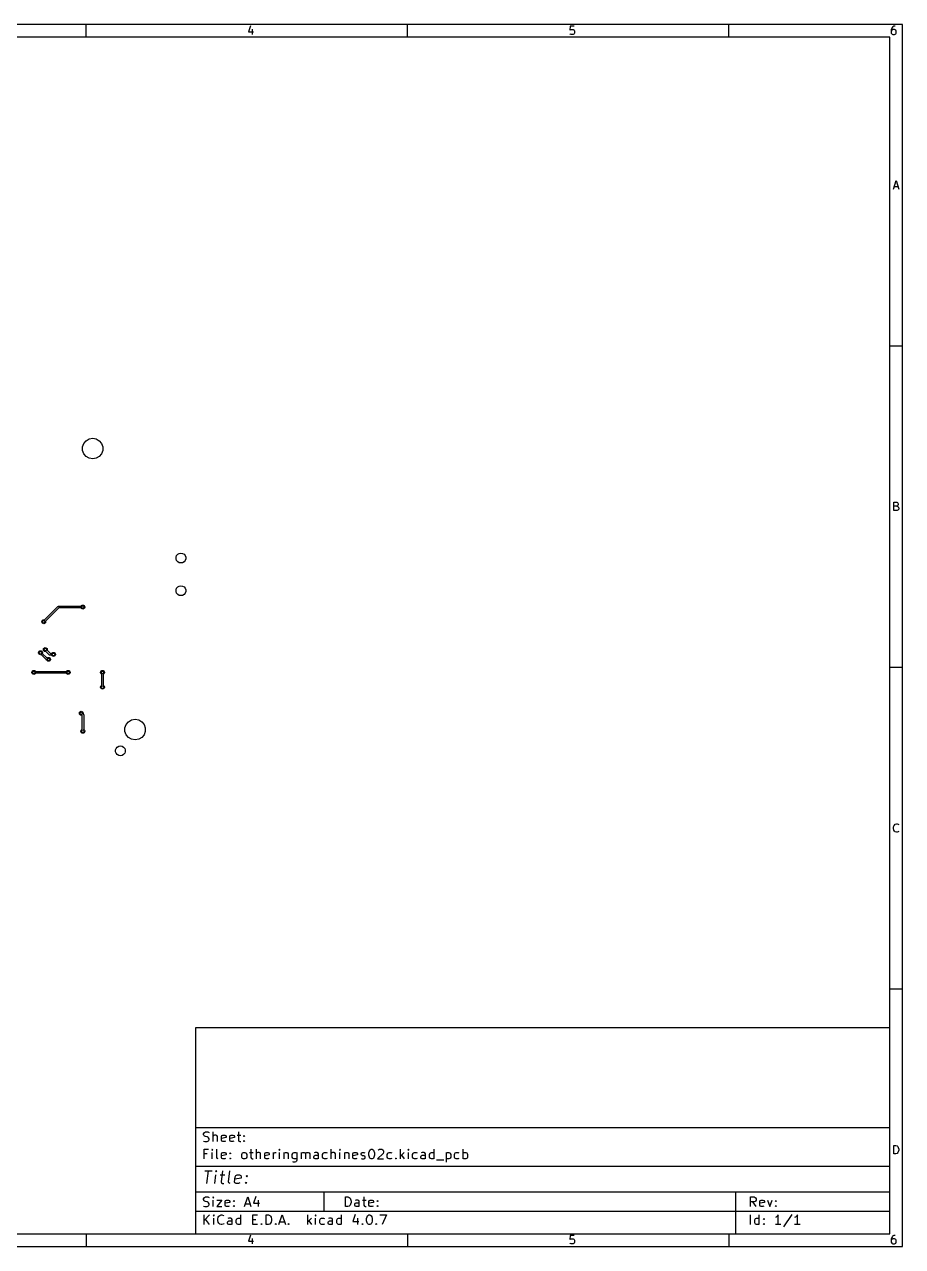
# Model space of a CAD drawing. Extents: x 10 to 287, y -200 to -10.
# Drawn here: x 150.4 to 287, y -200 to -10 of the extents above; entities that cross this region are included whole.
import ezdxf

# ---------------------------------------------------------------- set-up
doc = ezdxf.new("R2010")
doc.units = 0
doc.header["$MEASUREMENT"] = 0
doc.layers.add('BLACK', color=7, linetype='CONTINUOUS')

msp = doc.modelspace()

# ---------------------------------------------------------------- linework, layer by layer
at = {"layer": 'Black'}
for p, q in [((287.002, -10), (10, -10)), ((160, -12), (160, -10)), ((185.557, -10.2262), (185.248, -11.1548)), ((185.248, -11.1548), (186.052, -11.1548)), ((185.867, -10.7214), (185.867, -11.5881)), ((210, -12), (210, -10)), ((235.31, -10.2881), (235.248, -10.9071)), ((235.248, -10.9071), (235.31, -10.8452)), ((235.929, -10.2881), (235.31, -10.2881)), ((235.31, -10.8452), (235.433, -10.7833)), ((235.433, -10.7833), (235.743, -10.7833)), ((235.743, -10.7833), (235.867, -10.8452)), ((235.867, -10.8452), (235.929, -10.9071)), ((235.929, -10.9071), (235.99, -11.031)), ((235.99, -11.3405), (235.929, -11.4643)), ((235.99, -11.031), (235.99, -11.3405)), ((260, -12), (260, -10)), ((285.31, -10.5976), (285.248, -10.8452)), ((285.248, -10.8452), (285.248, -11.3405)), ((285.31, -10.9071), (285.248, -11.031)), ((285.248, -11.3405), (285.31, -11.4643)), ((285.433, -10.4119), (285.31, -10.5976)), ((285.371, -10.8452), (285.31, -10.9071)), ((285.495, -10.7833), (285.371, -10.8452)), ((285.495, -10.35), (285.433, -10.4119)), ((285.619, -10.2881), (285.495, -10.35)), ((285.743, -10.7833), (285.495, -10.7833)), ((285.867, -10.2881), (285.619, -10.2881)), ((285.867, -10.8452), (285.743, -10.7833)), ((285.929, -10.9071), (285.867, -10.8452)), ((285.99, -11.031), (285.929, -10.9071)), ((285.929, -11.4643), (285.99, -11.3405)), ((285.99, -11.3405), (285.99, -11.031)), ((287.002, -200.007), (287.002, -10)), ((285.002, -12), (12, -12)), ((235.31, -11.5262), (235.248, -11.4643)), ((235.433, -11.5881), (235.31, -11.5262)), ((235.743, -11.5881), (235.433, -11.5881)), ((235.867, -11.5262), (235.743, -11.5881)), ((235.929, -11.4643), (235.867, -11.5262)), ((285.002, -198.007), (285.002, -12)), ((285.31, -11.4643), (285.371, -11.5262)), ((285.371, -11.5262), (285.495, -11.5881)), ((285.495, -11.5881), (285.743, -11.5881)), ((285.743, -11.5881), (285.867, -11.5262)), ((285.867, -11.5262), (285.929, -11.4643)), ((285.569, -35.5881), (286.002, -34.2881)), ((285.693, -35.2167), (286.312, -35.2167)), ((286.002, -34.2881), (286.436, -35.5881)), ((287.002, -60), (285.002, -60)), ((159.454, -75.6671), (159.645, -75.1429)), ((159.454, -76.2249), (159.454, -75.6671)), ((159.645, -75.1429), (160.004, -74.7156)), ((160.004, -74.7156), (160.487, -74.4367)), ((160.487, -74.4367), (161.036, -74.3399)), ((161.036, -74.3399), (161.585, -74.4367)), ((161.585, -74.4367), (162.068, -74.7156)), ((162.068, -74.7156), (162.427, -75.1429)), ((162.427, -75.1429), (162.618, -75.6671)), ((162.618, -75.6671), (162.618, -76.2249)), ((159.645, -76.7491), (159.454, -76.2249)), ((160.004, -77.1764), (159.645, -76.7491)), ((160.487, -77.4553), (160.004, -77.1764)), ((161.036, -77.5521), (160.487, -77.4553)), ((161.585, -77.4553), (161.036, -77.5521)), ((162.068, -77.1764), (161.585, -77.4553)), ((162.427, -76.7491), (162.068, -77.1764)), ((162.618, -76.2249), (162.427, -76.7491)), ((285.662, -85.5881), (285.662, -84.2881)), ((285.662, -84.2881), (286.095, -84.2881)), ((286.095, -84.9071), (285.662, -84.9071)), ((286.095, -84.2881), (286.219, -84.35)), ((286.219, -84.8452), (286.095, -84.9071)), ((286.095, -84.9071), (286.281, -84.969)), ((286.219, -84.35), (286.281, -84.4119)), ((286.281, -84.7833), (286.219, -84.8452)), ((286.281, -84.4119), (286.343, -84.5357)), ((286.343, -84.6595), (286.281, -84.7833)), ((286.281, -84.969), (286.343, -85.031)), ((286.343, -85.4643), (286.281, -85.5262)), ((286.343, -84.5357), (286.343, -84.6595)), ((286.343, -85.031), (286.405, -85.1548)), ((286.405, -85.3405), (286.343, -85.4643)), ((286.405, -85.1548), (286.405, -85.3405)), ((286.157, -85.5881), (285.662, -85.5881)), ((286.281, -85.5262), (286.157, -85.5881)), ((173.999, -92.8312), (174.09, -92.5815)), ((173.999, -93.0968), (173.999, -92.8312)), ((174.09, -93.3465), (173.999, -93.0968)), ((174.09, -92.5815), (174.26, -92.378)), ((174.26, -92.378), (174.49, -92.2452)), ((174.49, -92.2452), (174.752, -92.1991)), ((174.752, -92.1991), (175.014, -92.2452)), ((175.014, -92.2452), (175.244, -92.378)), ((175.244, -92.378), (175.414, -92.5815)), ((175.414, -92.5815), (175.505, -92.8312)), ((175.505, -93.0968), (175.414, -93.3465)), ((175.505, -92.8312), (175.505, -93.0968)), ((174.26, -93.55), (174.09, -93.3465)), ((174.49, -93.6828), (174.26, -93.55)), ((174.752, -93.7289), (174.49, -93.6828)), ((175.014, -93.6828), (174.752, -93.7289)), ((175.244, -93.55), (175.014, -93.6828)), ((175.414, -93.3465), (175.244, -93.55)), ((173.999, -97.9112), (174.09, -97.6615)), ((173.999, -98.1768), (173.999, -97.9112)), ((174.09, -98.4265), (173.999, -98.1768)), ((174.09, -97.6615), (174.26, -97.458)), ((174.26, -98.63), (174.09, -98.4265)), ((174.26, -97.458), (174.49, -97.3252)), ((174.49, -98.7628), (174.26, -98.63)), ((174.49, -97.3252), (174.752, -97.2791)), ((174.752, -98.8089), (174.49, -98.7628)), ((174.752, -97.2791), (175.014, -97.3252)), ((175.014, -98.7628), (174.752, -98.8089)), ((175.014, -97.3252), (175.244, -97.458)), ((175.244, -98.63), (175.014, -98.7628)), ((175.244, -97.458), (175.414, -97.6615)), ((175.414, -98.4265), (175.244, -98.63)), ((175.414, -97.6615), (175.505, -97.9112)), ((175.505, -98.1768), (175.414, -98.4265)), ((175.505, -97.9112), (175.505, -98.1768)), ((153.521, -102.588), (155.614, -100.496)), ((155.614, -100.496), (155.618, -100.492)), ((155.618, -100.492), (155.622, -100.488)), ((155.622, -100.488), (155.636, -100.48)), ((155.636, -100.48), (155.649, -100.471)), ((155.649, -100.471), (155.654, -100.469)), ((155.654, -100.469), (155.659, -100.467)), ((155.659, -100.467), (155.675, -100.464)), ((155.675, -100.464), (155.691, -100.459)), ((155.691, -100.459), (155.697, -100.46)), ((155.697, -100.46), (155.702, -100.459)), ((155.702, -100.459), (159.242, -100.459)), ((159.242, -100.459), (159.251, -100.433)), ((159.251, -100.433), (159.318, -100.353)), ((159.318, -100.353), (159.409, -100.301)), ((159.409, -100.301), (159.512, -100.283)), ((159.512, -100.283), (159.615, -100.301)), ((159.615, -100.301), (159.706, -100.353)), ((159.706, -100.353), (159.773, -100.433)), ((159.773, -100.433), (159.809, -100.532)), ((159.809, -100.636), (159.773, -100.735)), ((159.809, -100.532), (159.809, -100.636)), ((153.222, -102.639), (153.313, -102.587)), ((153.313, -102.587), (153.416, -102.569)), ((153.416, -102.569), (153.519, -102.587)), ((153.519, -102.587), (153.521, -102.588)), ((155.754, -100.709), (153.695, -102.768)), ((159.242, -100.709), (155.754, -100.709)), ((159.251, -100.735), (159.242, -100.709)), ((159.318, -100.815), (159.251, -100.735)), ((159.409, -100.867), (159.318, -100.815)), ((159.512, -100.885), (159.409, -100.867)), ((159.615, -100.867), (159.512, -100.885)), ((159.706, -100.815), (159.615, -100.867)), ((159.773, -100.735), (159.706, -100.815)), ((153.119, -102.818), (153.155, -102.719)), ((153.119, -102.922), (153.119, -102.818)), ((153.155, -103.021), (153.119, -102.922)), ((153.155, -102.719), (153.222, -102.639)), ((153.222, -103.101), (153.155, -103.021)), ((153.313, -103.153), (153.222, -103.101)), ((153.416, -103.171), (153.313, -103.153)), ((153.519, -103.153), (153.416, -103.171)), ((153.61, -103.101), (153.519, -103.153)), ((153.677, -103.021), (153.61, -103.101)), ((153.713, -102.922), (153.677, -103.021)), ((153.695, -102.768), (153.713, -102.818)), ((153.713, -102.818), (153.713, -102.922)), ((152.611, -107.644), (152.647, -107.545)), ((152.611, -107.748), (152.611, -107.644)), ((152.647, -107.847), (152.611, -107.748)), ((152.647, -107.545), (152.714, -107.465)), ((152.714, -107.927), (152.647, -107.847)), ((152.714, -107.465), (152.805, -107.413)), ((152.805, -107.979), (152.714, -107.927)), ((152.805, -107.413), (152.908, -107.395)), ((152.908, -107.997), (152.805, -107.979)), ((152.908, -107.395), (153.011, -107.413)), ((153.011, -107.979), (152.908, -107.997)), ((153.011, -107.413), (153.102, -107.465)), ((153.013, -107.978), (153.011, -107.979)), ((153.836, -108.8), (153.013, -107.978)), ((153.102, -107.465), (153.169, -107.545)), ((153.169, -107.545), (153.205, -107.644)), ((153.205, -107.748), (153.187, -107.798)), ((153.187, -107.798), (153.932, -108.543)), ((153.205, -107.644), (153.205, -107.748)), ((153.373, -107.136), (153.409, -107.037)), ((153.373, -107.24), (153.373, -107.136)), ((153.409, -107.339), (153.373, -107.24)), ((153.409, -107.037), (153.476, -106.957)), ((153.476, -107.419), (153.409, -107.339)), ((153.476, -106.957), (153.567, -106.905)), ((153.567, -107.471), (153.476, -107.419)), ((153.567, -106.905), (153.67, -106.887)), ((153.67, -107.489), (153.567, -107.471)), ((153.67, -106.887), (153.773, -106.905)), ((153.773, -107.471), (153.67, -107.489)), ((153.773, -106.905), (153.864, -106.957)), ((153.775, -107.47), (153.773, -107.471)), ((154.344, -108.038), (153.775, -107.47)), ((153.864, -106.957), (153.931, -107.037)), ((153.931, -107.037), (153.967, -107.136)), ((153.967, -107.24), (153.949, -107.29)), ((153.949, -107.29), (154.484, -107.825)), ((153.967, -107.136), (153.967, -107.24)), ((154.348, -108.042), (154.344, -108.038)), ((154.352, -108.046), (154.348, -108.042)), ((154.366, -108.054), (154.352, -108.046)), ((154.379, -108.063), (154.366, -108.054)), ((154.384, -108.065), (154.379, -108.063)), ((154.389, -108.067), (154.384, -108.065)), ((154.405, -108.07), (154.389, -108.067)), ((154.421, -108.075), (154.405, -108.07)), ((154.427, -108.074), (154.421, -108.075)), ((154.432, -108.075), (154.427, -108.074)), ((154.67, -108.075), (154.432, -108.075)), ((154.484, -107.825), (154.67, -107.825)), ((154.67, -107.825), (154.679, -107.799)), ((154.679, -108.101), (154.67, -108.075)), ((154.679, -107.799), (154.746, -107.719)), ((154.746, -108.181), (154.679, -108.101)), ((154.746, -107.719), (154.837, -107.667)), ((154.837, -108.233), (154.746, -108.181)), ((154.837, -107.667), (154.94, -107.649)), ((154.94, -108.251), (154.837, -108.233)), ((154.94, -107.649), (155.043, -107.667)), ((155.043, -108.233), (154.94, -108.251)), ((155.043, -107.667), (155.134, -107.719)), ((155.134, -108.181), (155.043, -108.233)), ((155.134, -107.719), (155.201, -107.799)), ((155.201, -108.101), (155.134, -108.181)), ((155.201, -107.799), (155.237, -107.898)), ((155.237, -108.002), (155.201, -108.101)), ((155.237, -107.898), (155.237, -108.002)), ((153.84, -108.804), (153.836, -108.8)), ((153.844, -108.808), (153.84, -108.804)), ((153.858, -108.816), (153.844, -108.808)), ((153.871, -108.825), (153.858, -108.816)), ((153.876, -108.827), (153.871, -108.825)), ((153.881, -108.829), (153.876, -108.827)), ((153.897, -108.832), (153.881, -108.829)), ((153.907, -108.835), (153.897, -108.832)), ((153.917, -108.863), (153.907, -108.835)), ((153.984, -108.943), (153.917, -108.863)), ((153.932, -108.543), (153.984, -108.481)), ((153.984, -108.481), (154.075, -108.429)), ((154.075, -108.995), (153.984, -108.943)), ((154.075, -108.429), (154.178, -108.411)), ((154.178, -109.013), (154.075, -108.995)), ((154.178, -108.411), (154.281, -108.429)), ((154.281, -108.995), (154.178, -109.013)), ((154.281, -108.429), (154.372, -108.481)), ((154.372, -108.943), (154.281, -108.995)), ((154.372, -108.481), (154.439, -108.561)), ((154.439, -108.863), (154.372, -108.943)), ((154.439, -108.561), (154.475, -108.66)), ((154.475, -108.764), (154.439, -108.863)), ((154.475, -108.66), (154.475, -108.764)), ((287.002, -110), (285.002, -110)), ((151.595, -110.692), (151.631, -110.593)), ((151.595, -110.796), (151.595, -110.692)), ((151.631, -110.895), (151.595, -110.796)), ((151.631, -110.593), (151.698, -110.513)), ((151.698, -110.975), (151.631, -110.895)), ((151.698, -110.513), (151.789, -110.461)), ((151.789, -111.027), (151.698, -110.975)), ((151.789, -110.461), (151.892, -110.443)), ((151.892, -111.045), (151.789, -111.027)), ((151.892, -110.443), (151.995, -110.461)), ((151.995, -111.027), (151.892, -111.045)), ((151.995, -110.461), (152.086, -110.513)), ((152.086, -110.975), (151.995, -111.027)), ((152.086, -110.513), (152.153, -110.593)), ((152.153, -110.895), (152.086, -110.975)), ((152.153, -110.593), (152.162, -110.619)), ((152.162, -110.869), (152.153, -110.895)), ((152.162, -110.619), (156.956, -110.619)), ((156.956, -110.869), (152.162, -110.869)), ((156.956, -110.619), (156.965, -110.593)), ((156.965, -110.895), (156.956, -110.869)), ((156.965, -110.593), (157.032, -110.513)), ((157.032, -110.975), (156.965, -110.895)), ((157.032, -110.513), (157.123, -110.461)), ((157.123, -111.027), (157.032, -110.975)), ((157.123, -110.461), (157.226, -110.443)), ((157.226, -111.045), (157.123, -111.027)), ((157.226, -110.443), (157.329, -110.461)), ((157.329, -111.027), (157.226, -111.045)), ((157.329, -110.461), (157.42, -110.513)), ((157.42, -110.975), (157.329, -111.027)), ((157.42, -110.513), (157.487, -110.593)), ((157.487, -110.895), (157.42, -110.975)), ((157.487, -110.593), (157.523, -110.692)), ((157.523, -110.796), (157.487, -110.895)), ((157.523, -110.692), (157.523, -110.796)), ((162.263, -110.692), (162.299, -110.593)), ((162.263, -110.796), (162.263, -110.692)), ((162.299, -110.895), (162.263, -110.796)), ((162.299, -110.593), (162.366, -110.513)), ((162.366, -110.975), (162.299, -110.895)), ((162.366, -110.513), (162.457, -110.461)), ((162.435, -111.014), (162.366, -110.975)), ((162.435, -112.76), (162.435, -111.014)), ((162.457, -110.461), (162.56, -110.443)), ((162.56, -110.443), (162.663, -110.461)), ((162.663, -110.461), (162.754, -110.513)), ((162.754, -110.975), (162.685, -111.014)), ((162.685, -111.014), (162.685, -112.76)), ((162.754, -110.513), (162.821, -110.593)), ((162.821, -110.895), (162.754, -110.975)), ((162.821, -110.593), (162.857, -110.692)), ((162.857, -110.796), (162.821, -110.895)), ((162.857, -110.692), (162.857, -110.796)), ((162.263, -112.978), (162.299, -112.879)), ((162.263, -113.082), (162.263, -112.978)), ((162.299, -113.181), (162.263, -113.082)), ((162.299, -112.879), (162.366, -112.799)), ((162.366, -113.261), (162.299, -113.181)), ((162.366, -112.799), (162.435, -112.76)), ((162.457, -113.313), (162.366, -113.261)), ((162.56, -113.331), (162.457, -113.313)), ((162.663, -113.313), (162.56, -113.331)), ((162.754, -113.261), (162.663, -113.313)), ((162.685, -112.76), (162.754, -112.799)), ((162.754, -112.799), (162.821, -112.879)), ((162.821, -113.181), (162.754, -113.261)), ((162.821, -112.879), (162.857, -112.978)), ((162.857, -113.082), (162.821, -113.181)), ((162.857, -112.978), (162.857, -113.082)), ((158.961, -117.042), (158.997, -116.943)), ((158.961, -117.146), (158.961, -117.042)), ((158.997, -117.245), (158.961, -117.146)), ((158.997, -116.943), (159.064, -116.863)), ((159.064, -117.325), (158.997, -117.245)), ((159.064, -116.863), (159.155, -116.811)), ((159.155, -117.377), (159.064, -117.325)), ((159.155, -116.811), (159.258, -116.793)), ((159.258, -117.395), (159.155, -117.377)), ((159.258, -116.793), (159.361, -116.811)), ((159.361, -117.377), (159.258, -117.395)), ((159.361, -116.811), (159.452, -116.863)), ((159.363, -117.376), (159.361, -117.377)), ((159.387, -117.4), (159.363, -117.376)), ((159.387, -119.618), (159.387, -117.4)), ((159.452, -116.863), (159.519, -116.943)), ((159.519, -116.943), (159.555, -117.042)), ((159.555, -117.146), (159.537, -117.196)), ((159.537, -117.196), (159.6, -117.26)), ((159.555, -117.042), (159.555, -117.146)), ((159.6, -117.26), (159.604, -117.264)), ((159.604, -117.264), (159.608, -117.268)), ((159.608, -117.268), (159.616, -117.282)), ((159.616, -117.282), (159.625, -117.295)), ((159.625, -117.295), (159.627, -117.3)), ((159.627, -117.3), (159.629, -117.305)), ((159.629, -117.305), (159.632, -117.321)), ((159.632, -117.321), (159.637, -117.337)), ((159.637, -117.337), (159.636, -117.343)), ((159.636, -117.343), (159.637, -117.348)), ((159.637, -117.348), (159.637, -119.618)), ((159.251, -119.737), (159.318, -119.657)), ((159.318, -119.657), (159.387, -119.618)), ((159.637, -119.618), (159.706, -119.657)), ((159.706, -119.657), (159.773, -119.737)), ((166.058, -119.355), (166.249, -118.831)), ((166.058, -119.913), (166.058, -119.355)), ((166.249, -118.831), (166.608, -118.404)), ((166.608, -118.404), (167.091, -118.125)), ((167.091, -118.125), (167.64, -118.028)), ((167.64, -118.028), (168.189, -118.125)), ((168.189, -118.125), (168.672, -118.404)), ((168.672, -118.404), (169.031, -118.831)), ((169.031, -118.831), (169.222, -119.355)), ((169.222, -119.355), (169.222, -119.913)), ((159.215, -119.836), (159.251, -119.737)), ((159.215, -119.94), (159.215, -119.836)), ((159.251, -120.039), (159.215, -119.94)), ((159.318, -120.119), (159.251, -120.039)), ((159.409, -120.171), (159.318, -120.119)), ((159.512, -120.189), (159.409, -120.171)), ((159.615, -120.171), (159.512, -120.189)), ((159.706, -120.119), (159.615, -120.171)), ((159.773, -120.039), (159.706, -120.119)), ((159.773, -119.737), (159.809, -119.836)), ((159.809, -119.94), (159.773, -120.039)), ((159.809, -119.836), (159.809, -119.94)), ((166.249, -120.437), (166.058, -119.913)), ((166.608, -120.864), (166.249, -120.437)), ((167.091, -121.143), (166.608, -120.864)), ((167.64, -121.24), (167.091, -121.143)), ((168.189, -121.143), (167.64, -121.24)), ((168.672, -120.864), (168.189, -121.143)), ((169.031, -120.437), (168.672, -120.864)), ((169.222, -119.913), (169.031, -120.437)), ((164.601, -122.803), (164.692, -122.554)), ((164.601, -123.069), (164.601, -122.803)), ((164.692, -123.318), (164.601, -123.069)), ((164.692, -122.554), (164.862, -122.35)), ((164.862, -123.522), (164.692, -123.318)), ((164.862, -122.35), (165.092, -122.217)), ((165.092, -122.217), (165.354, -122.171)), ((165.354, -122.171), (165.616, -122.217)), ((165.616, -122.217), (165.846, -122.35)), ((165.846, -122.35), (166.016, -122.554)), ((166.016, -123.318), (165.846, -123.522)), ((166.016, -122.554), (166.107, -122.803)), ((166.107, -123.069), (166.016, -123.318)), ((166.107, -122.803), (166.107, -123.069)), ((165.092, -123.655), (164.862, -123.522)), ((165.354, -123.701), (165.092, -123.655)), ((165.616, -123.655), (165.354, -123.701)), ((165.846, -123.522), (165.616, -123.655)), ((285.6, -134.845), (285.662, -134.598)), ((285.6, -135.031), (285.6, -134.845)), ((285.662, -134.598), (285.724, -134.474)), ((285.724, -134.474), (285.847, -134.35)), ((285.847, -134.35), (286.033, -134.288)), ((286.033, -134.288), (286.157, -134.288)), ((286.157, -134.288), (286.343, -134.35)), ((286.343, -134.35), (286.405, -134.412)), ((285.662, -135.279), (285.6, -135.031)), ((285.724, -135.402), (285.662, -135.279)), ((285.847, -135.526), (285.724, -135.402)), ((286.033, -135.588), (285.847, -135.526)), ((286.157, -135.588), (286.033, -135.588)), ((286.343, -135.526), (286.157, -135.588)), ((286.405, -135.464), (286.343, -135.526)), ((287.002, -160), (285.002, -160)), ((177.002, -166.007), (177.002, -198.007)), ((285.002, -166.007), (177.002, -166.007)), ((285.002, -198.007), (285.002, -166.007)), ((177.002, -181.507), (285.002, -181.507)), ((178.288, -182.471), (178.359, -182.329)), ((178.359, -182.329), (178.431, -182.257)), ((178.431, -182.257), (178.574, -182.186)), ((178.574, -182.186), (178.931, -182.186)), ((178.931, -182.186), (179.145, -182.257)), ((179.788, -183.686), (179.788, -182.186)), ((183.716, -182.186), (183.716, -183.471)), ((178.288, -182.614), (178.288, -182.471)), ((178.359, -182.757), (178.288, -182.614)), ((178.288, -183.614), (178.502, -183.686)), ((178.431, -182.829), (178.359, -182.757)), ((178.574, -182.9), (178.431, -182.829)), ((178.502, -183.686), (178.859, -183.686)), ((178.859, -182.971), (178.574, -182.9)), ((179.002, -183.043), (178.859, -182.971)), ((178.859, -183.686), (179.002, -183.614)), ((179.074, -183.114), (179.002, -183.043)), ((179.002, -183.614), (179.074, -183.543)), ((179.145, -183.257), (179.074, -183.114)), ((179.074, -183.543), (179.145, -183.4)), ((179.145, -183.4), (179.145, -183.257)), ((179.859, -182.757), (179.788, -182.829)), ((180.002, -182.686), (179.859, -182.757)), ((180.216, -182.686), (180.002, -182.686)), ((180.359, -182.757), (180.216, -182.686)), ((180.431, -182.9), (180.359, -182.757)), ((180.431, -183.686), (180.431, -182.9)), ((181.074, -182.9), (181.145, -182.757)), ((181.074, -183.471), (181.074, -182.9)), ((181.788, -183.043), (181.074, -183.186)), ((181.145, -183.614), (181.074, -183.471)), ((181.145, -182.757), (181.288, -182.686)), ((181.288, -183.686), (181.145, -183.614)), ((181.288, -182.686), (181.574, -182.686)), ((181.574, -183.686), (181.288, -183.686)), ((181.574, -182.686), (181.716, -182.757)), ((181.716, -183.614), (181.574, -183.686)), ((181.716, -182.757), (181.788, -182.9)), ((181.788, -182.9), (181.788, -183.043)), ((182.359, -182.9), (182.431, -182.757)), ((182.359, -183.471), (182.359, -182.9)), ((183.074, -183.043), (182.359, -183.186)), ((182.431, -183.614), (182.359, -183.471)), ((182.431, -182.757), (182.574, -182.686)), ((182.574, -183.686), (182.431, -183.614)), ((182.574, -182.686), (182.859, -182.686)), ((182.859, -183.686), (182.574, -183.686)), ((182.859, -182.686), (183.002, -182.757)), ((183.002, -183.614), (182.859, -183.686)), ((183.002, -182.757), (183.074, -182.9)), ((183.074, -182.9), (183.074, -183.043)), ((183.502, -182.686), (184.074, -182.686)), ((183.716, -183.471), (183.788, -183.614)), ((183.788, -183.614), (183.931, -183.686)), ((183.931, -183.686), (184.074, -183.686)), ((184.502, -182.829), (184.574, -182.757)), ((184.574, -182.9), (184.502, -182.829)), ((184.502, -183.614), (184.574, -183.543)), ((184.574, -183.686), (184.502, -183.614)), ((184.574, -182.757), (184.645, -182.829)), ((184.574, -182.757), (184.574, -182.9)), ((184.645, -182.829), (184.574, -182.9)), ((184.574, -183.543), (184.645, -183.614)), ((184.574, -183.543), (184.574, -183.686)), ((184.645, -183.614), (184.574, -183.686)), ((285.662, -185.588), (285.662, -184.288)), ((285.662, -184.288), (285.971, -184.288)), ((285.971, -184.288), (286.157, -184.35)), ((178.359, -186.386), (178.359, -184.886)), ((178.359, -184.886), (179.074, -184.886)), ((178.859, -185.6), (178.359, -185.6)), ((179.645, -184.886), (179.574, -184.957)), ((179.574, -184.957), (179.645, -185.029)), ((179.716, -184.957), (179.645, -184.886)), ((179.645, -184.886), (179.645, -185.029)), ((179.645, -185.029), (179.716, -184.957)), ((179.645, -186.386), (179.645, -185.386)), ((180.359, -186.171), (180.359, -184.886)), ((180.431, -186.314), (180.359, -186.171)), ((181.074, -185.6), (181.145, -185.457)), ((181.074, -186.171), (181.074, -185.6)), ((181.788, -185.743), (181.074, -185.886)), ((181.145, -186.314), (181.074, -186.171)), ((181.145, -185.457), (181.288, -185.386)), ((181.288, -185.386), (181.574, -185.386)), ((181.574, -185.386), (181.716, -185.457)), ((181.716, -185.457), (181.788, -185.6)), ((181.788, -185.6), (181.788, -185.743)), ((182.359, -185.529), (182.431, -185.457)), ((182.431, -185.6), (182.359, -185.529)), ((182.431, -185.457), (182.502, -185.529)), ((182.431, -185.457), (182.431, -185.6)), ((182.502, -185.529), (182.431, -185.6)), ((184.216, -185.671), (184.288, -185.529)), ((184.216, -186.1), (184.216, -185.671)), ((184.288, -186.243), (184.216, -186.1)), ((184.288, -185.529), (184.359, -185.457)), ((184.359, -185.457), (184.502, -185.386)), ((184.502, -185.386), (184.716, -185.386)), ((184.716, -185.386), (184.859, -185.457)), ((184.859, -185.457), (184.931, -185.529)), ((184.931, -185.529), (185.002, -185.671)), ((185.002, -186.1), (184.931, -186.243)), ((185.002, -185.671), (185.002, -186.1)), ((185.431, -185.386), (186.002, -185.386)), ((185.645, -184.886), (185.645, -186.171)), ((185.645, -186.171), (185.716, -186.314)), ((186.502, -186.386), (186.502, -184.886)), ((186.574, -185.457), (186.502, -185.529)), ((186.716, -185.386), (186.574, -185.457)), ((186.931, -185.386), (186.716, -185.386)), ((187.074, -185.457), (186.931, -185.386)), ((187.145, -185.6), (187.074, -185.457)), ((187.145, -186.386), (187.145, -185.6)), ((187.788, -185.6), (187.859, -185.457)), ((187.788, -186.171), (187.788, -185.6)), ((188.502, -185.743), (187.788, -185.886)), ((187.859, -186.314), (187.788, -186.171)), ((187.859, -185.457), (188.002, -185.386)), ((188.002, -185.386), (188.288, -185.386)), ((188.288, -185.386), (188.431, -185.457)), ((188.431, -185.457), (188.502, -185.6)), ((188.502, -185.6), (188.502, -185.743)), ((189.145, -186.386), (189.145, -185.386)), ((189.145, -185.671), (189.216, -185.529)), ((189.216, -185.529), (189.288, -185.457)), ((189.288, -185.457), (189.431, -185.386)), ((189.431, -185.386), (189.574, -185.386)), ((190.074, -184.886), (190.002, -184.957)), ((190.002, -184.957), (190.074, -185.029)), ((190.145, -184.957), (190.074, -184.886)), ((190.074, -184.886), (190.074, -185.029)), ((190.074, -185.029), (190.145, -184.957)), ((190.074, -186.386), (190.074, -185.386)), ((190.788, -185.386), (190.788, -186.386)), ((190.788, -185.529), (190.859, -185.457)), ((190.859, -185.457), (191.002, -185.386)), ((191.002, -185.386), (191.216, -185.386)), ((191.216, -185.386), (191.359, -185.457)), ((191.359, -185.457), (191.431, -185.6)), ((191.431, -185.6), (191.431, -186.386)), ((192.074, -185.671), (192.145, -185.529)), ((192.074, -186.1), (192.074, -185.671)), ((192.145, -186.243), (192.074, -186.1)), ((192.145, -185.529), (192.216, -185.457)), ((192.216, -185.457), (192.359, -185.386)), ((192.359, -185.386), (192.645, -185.386)), ((192.645, -185.386), (192.788, -185.457)), ((192.788, -185.386), (192.788, -186.6)), ((193.502, -186.386), (193.502, -185.386)), ((193.502, -185.529), (193.574, -185.457)), ((193.574, -185.457), (193.716, -185.386)), ((193.716, -185.386), (193.931, -185.386)), ((193.931, -185.386), (194.074, -185.457)), ((194.074, -185.457), (194.145, -185.6)), ((194.145, -185.6), (194.216, -185.457)), ((194.145, -185.6), (194.145, -186.386)), ((194.216, -185.457), (194.359, -185.386)), ((194.359, -185.386), (194.574, -185.386)), ((194.574, -185.386), (194.716, -185.457)), ((194.716, -185.457), (194.788, -185.6)), ((194.788, -185.6), (194.788, -186.386)), ((195.431, -186.029), (195.502, -185.886)), ((195.431, -186.171), (195.431, -186.029)), ((195.502, -186.314), (195.431, -186.171)), ((195.645, -185.386), (195.502, -185.457)), ((195.502, -185.886), (195.645, -185.814)), ((195.931, -185.386), (195.645, -185.386)), ((195.645, -185.814), (196.002, -185.814)), ((196.074, -185.457), (195.931, -185.386)), ((196.002, -185.814), (196.145, -185.743)), ((196.145, -185.6), (196.074, -185.457)), ((196.145, -186.386), (196.145, -185.6)), ((196.788, -185.671), (196.859, -185.529)), ((196.788, -186.1), (196.788, -185.671)), ((196.859, -186.243), (196.788, -186.1)), ((196.859, -185.529), (196.931, -185.457)), ((196.931, -185.457), (197.074, -185.386)), ((197.074, -185.386), (197.359, -185.386)), ((197.359, -185.386), (197.502, -185.457)), ((198.145, -186.386), (198.145, -184.886)), ((198.216, -185.457), (198.145, -185.529)), ((198.359, -185.386), (198.216, -185.457)), ((198.574, -185.386), (198.359, -185.386)), ((198.716, -185.457), (198.574, -185.386)), ((198.788, -185.6), (198.716, -185.457)), ((198.788, -186.386), (198.788, -185.6)), ((199.502, -184.886), (199.431, -184.957)), ((199.431, -184.957), (199.502, -185.029)), ((199.574, -184.957), (199.502, -184.886)), ((199.502, -184.886), (199.502, -185.029)), ((199.502, -185.029), (199.574, -184.957)), ((199.502, -186.386), (199.502, -185.386)), ((200.216, -185.386), (200.216, -186.386)), ((200.216, -185.529), (200.288, -185.457)), ((200.288, -185.457), (200.431, -185.386)), ((200.431, -185.386), (200.645, -185.386)), ((200.645, -185.386), (200.788, -185.457)), ((200.788, -185.457), (200.859, -185.6)), ((200.859, -185.6), (200.859, -186.386)), ((201.502, -185.6), (201.574, -185.457)), ((201.502, -186.171), (201.502, -185.6)), ((202.216, -185.743), (201.502, -185.886)), ((201.574, -186.314), (201.502, -186.171)), ((201.574, -185.457), (201.716, -185.386)), ((201.716, -185.386), (202.002, -185.386)), ((202.002, -185.386), (202.145, -185.457)), ((202.145, -185.457), (202.216, -185.6)), ((202.216, -185.6), (202.216, -185.743)), ((202.788, -185.6), (202.859, -185.457)), ((202.788, -185.671), (202.788, -185.6)), ((202.859, -185.814), (202.788, -185.671)), ((202.859, -185.457), (203.002, -185.386)), ((203.002, -185.886), (202.859, -185.814)), ((203.002, -185.386), (203.216, -185.386)), ((203.216, -185.886), (203.002, -185.886)), ((203.216, -185.386), (203.359, -185.457)), ((203.359, -185.957), (203.216, -185.886)), ((203.431, -186.1), (203.359, -185.957)), ((203.359, -186.314), (203.431, -186.171)), ((203.431, -186.171), (203.431, -186.1)), ((204.002, -185.457), (204.074, -185.171)), ((204.002, -185.814), (204.002, -185.457)), ((204.074, -186.1), (204.002, -185.814)), ((204.074, -185.171), (204.145, -185.029)), ((204.145, -186.243), (204.074, -186.1)), ((204.145, -185.029), (204.216, -184.957)), ((204.216, -184.957), (204.359, -184.886)), ((204.359, -184.886), (204.502, -184.886)), ((204.502, -184.886), (204.645, -184.957)), ((204.645, -184.957), (204.716, -185.029)), ((204.716, -185.029), (204.788, -185.171)), ((204.788, -186.1), (204.716, -186.243)), ((204.788, -185.171), (204.859, -185.457)), ((204.859, -185.814), (204.788, -186.1)), ((204.859, -185.457), (204.859, -185.814)), ((206.216, -185.529), (205.359, -186.386)), ((205.431, -185.029), (205.502, -184.957)), ((205.502, -184.957), (205.645, -184.886)), ((205.645, -184.886), (206.002, -184.886)), ((206.002, -184.886), (206.145, -184.957)), ((206.145, -184.957), (206.216, -185.029)), ((206.216, -185.029), (206.288, -185.171)), ((206.288, -185.314), (206.216, -185.529)), ((206.288, -185.171), (206.288, -185.314)), ((206.859, -185.671), (206.931, -185.529)), ((206.859, -186.1), (206.859, -185.671)), ((206.931, -186.243), (206.859, -186.1)), ((206.931, -185.529), (207.002, -185.457)), ((207.002, -185.457), (207.145, -185.386)), ((207.145, -185.386), (207.431, -185.386)), ((207.431, -185.386), (207.574, -185.457)), ((208.931, -186.386), (208.931, -184.886)), ((209.502, -185.386), (208.931, -185.957)), ((209.074, -185.814), (209.502, -186.386)), ((210.145, -184.886), (210.074, -184.957)), ((210.074, -184.957), (210.145, -185.029)), ((210.216, -184.957), (210.145, -184.886)), ((210.145, -184.886), (210.145, -185.029)), ((210.145, -185.029), (210.216, -184.957)), ((210.145, -186.386), (210.145, -185.386)), ((210.788, -185.671), (210.859, -185.529)), ((210.788, -186.1), (210.788, -185.671)), ((210.859, -186.243), (210.788, -186.1)), ((210.859, -185.529), (210.931, -185.457)), ((210.931, -185.457), (211.074, -185.386)), ((211.074, -185.386), (211.359, -185.386)), ((211.359, -185.386), (211.502, -185.457)), ((212.074, -186.029), (212.145, -185.886)), ((212.074, -186.171), (212.074, -186.029)), ((212.145, -186.314), (212.074, -186.171)), ((212.288, -185.386), (212.145, -185.457)), ((212.145, -185.886), (212.288, -185.814)), ((212.574, -185.386), (212.288, -185.386)), ((212.288, -185.814), (212.645, -185.814)), ((212.716, -185.457), (212.574, -185.386)), ((212.645, -185.814), (212.788, -185.743)), ((212.788, -185.6), (212.716, -185.457)), ((212.788, -186.386), (212.788, -185.6)), ((213.431, -185.671), (213.502, -185.529)), ((213.431, -186.1), (213.431, -185.671)), ((213.502, -186.243), (213.431, -186.1)), ((213.502, -185.529), (213.574, -185.457)), ((213.574, -185.457), (213.716, -185.386)), ((213.716, -185.386), (214.002, -185.386)), ((214.002, -185.386), (214.145, -185.457)), ((214.145, -186.386), (214.145, -184.886)), ((216.002, -185.386), (216.002, -186.886)), ((216.002, -185.457), (216.145, -185.386)), ((216.145, -185.386), (216.431, -185.386)), ((216.431, -185.386), (216.574, -185.457)), ((216.574, -185.457), (216.645, -185.529)), ((216.645, -185.529), (216.716, -185.671)), ((216.716, -186.1), (216.645, -186.243)), ((216.716, -185.671), (216.716, -186.1)), ((217.288, -185.671), (217.359, -185.529)), ((217.288, -186.1), (217.288, -185.671)), ((217.359, -186.243), (217.288, -186.1)), ((217.359, -185.529), (217.431, -185.457)), ((217.431, -185.457), (217.574, -185.386)), ((217.574, -185.386), (217.859, -185.386)), ((217.859, -185.386), (218.002, -185.457)), ((218.645, -186.386), (218.645, -184.886)), ((218.645, -185.457), (218.788, -185.386)), ((218.788, -185.386), (219.074, -185.386)), ((219.074, -185.386), (219.216, -185.457)), ((219.216, -185.457), (219.288, -185.529)), ((219.288, -185.529), (219.359, -185.671)), ((219.359, -186.1), (219.288, -186.243)), ((219.359, -185.671), (219.359, -186.1)), ((285.971, -185.588), (285.662, -185.588)), ((286.157, -185.526), (285.971, -185.588)), ((286.157, -184.35), (286.281, -184.474)), ((286.281, -185.402), (286.157, -185.526)), ((286.281, -184.474), (286.343, -184.598)), ((286.343, -185.279), (286.281, -185.402)), ((286.343, -184.598), (286.405, -184.845)), ((286.405, -185.031), (286.343, -185.279)), ((286.405, -184.845), (286.405, -185.031)), ((177.002, -187.507), (285.002, -187.507)), ((180.574, -186.386), (180.431, -186.314)), ((181.288, -186.386), (181.145, -186.314)), ((181.574, -186.386), (181.288, -186.386)), ((181.716, -186.314), (181.574, -186.386)), ((182.359, -186.314), (182.431, -186.243)), ((182.431, -186.386), (182.359, -186.314)), ((182.431, -186.243), (182.502, -186.314)), ((182.431, -186.243), (182.431, -186.386)), ((182.502, -186.314), (182.431, -186.386)), ((184.359, -186.314), (184.288, -186.243)), ((184.502, -186.386), (184.359, -186.314)), ((184.716, -186.386), (184.502, -186.386)), ((184.859, -186.314), (184.716, -186.386)), ((184.931, -186.243), (184.859, -186.314)), ((185.716, -186.314), (185.859, -186.386)), ((185.859, -186.386), (186.002, -186.386)), ((188.002, -186.386), (187.859, -186.314)), ((188.288, -186.386), (188.002, -186.386)), ((188.431, -186.314), (188.288, -186.386)), ((192.216, -186.314), (192.145, -186.243)), ((192.288, -186.886), (192.145, -186.814)), ((192.359, -186.386), (192.216, -186.314)), ((192.502, -186.886), (192.288, -186.886)), ((192.645, -186.386), (192.359, -186.386)), ((192.645, -186.814), (192.502, -186.886)), ((192.788, -186.314), (192.645, -186.386)), ((192.716, -186.743), (192.645, -186.814)), ((192.788, -186.6), (192.716, -186.743)), ((195.645, -186.386), (195.502, -186.314)), ((196.002, -186.386), (195.645, -186.386)), ((196.145, -186.314), (196.002, -186.386)), ((196.931, -186.314), (196.859, -186.243)), ((197.074, -186.386), (196.931, -186.314)), ((197.359, -186.386), (197.074, -186.386)), ((197.502, -186.314), (197.359, -186.386)), ((201.716, -186.386), (201.574, -186.314)), ((202.002, -186.386), (201.716, -186.386)), ((202.145, -186.314), (202.002, -186.386)), ((202.788, -186.314), (202.931, -186.386)), ((202.931, -186.386), (203.216, -186.386)), ((203.216, -186.386), (203.359, -186.314)), ((204.216, -186.314), (204.145, -186.243)), ((204.359, -186.386), (204.216, -186.314)), ((204.502, -186.386), (204.359, -186.386)), ((204.645, -186.314), (204.502, -186.386)), ((204.716, -186.243), (204.645, -186.314)), ((205.359, -186.386), (206.288, -186.386)), ((207.002, -186.314), (206.931, -186.243)), ((207.145, -186.386), (207.002, -186.314)), ((207.431, -186.386), (207.145, -186.386)), ((207.574, -186.314), (207.431, -186.386)), ((208.145, -186.314), (208.216, -186.243)), ((208.216, -186.386), (208.145, -186.314)), ((208.216, -186.243), (208.288, -186.314)), ((208.216, -186.243), (208.216, -186.386)), ((208.288, -186.314), (208.216, -186.386)), ((210.931, -186.314), (210.859, -186.243)), ((211.074, -186.386), (210.931, -186.314)), ((211.359, -186.386), (211.074, -186.386)), ((211.502, -186.314), (211.359, -186.386)), ((212.288, -186.386), (212.145, -186.314)), ((212.645, -186.386), (212.288, -186.386)), ((212.788, -186.314), (212.645, -186.386)), ((213.574, -186.314), (213.502, -186.243)), ((213.716, -186.386), (213.574, -186.314)), ((214.002, -186.386), (213.716, -186.386)), ((214.145, -186.314), (214.002, -186.386)), ((214.502, -186.529), (215.645, -186.529)), ((216.145, -186.386), (216.002, -186.314)), ((216.431, -186.386), (216.145, -186.386)), ((216.574, -186.314), (216.431, -186.386)), ((216.645, -186.243), (216.574, -186.314)), ((217.431, -186.314), (217.359, -186.243)), ((217.574, -186.386), (217.431, -186.314)), ((217.859, -186.386), (217.574, -186.386)), ((218.002, -186.314), (217.859, -186.386)), ((218.788, -186.386), (218.645, -186.314)), ((219.074, -186.386), (218.788, -186.386)), ((219.216, -186.314), (219.074, -186.386)), ((219.288, -186.243), (219.216, -186.314)), ((178.455, -188.212), (179.597, -188.212)), ((178.776, -190.212), (179.026, -188.212)), ((180.014, -190.212), (180.181, -188.879)), ((180.264, -188.212), (180.157, -188.307)), ((180.157, -188.307), (180.24, -188.402)), ((180.264, -188.212), (180.24, -188.402)), ((180.24, -188.402), (180.347, -188.307)), ((180.347, -188.307), (180.264, -188.212)), ((180.847, -188.879), (181.609, -188.879)), ((181.216, -188.212), (181.002, -189.926)), ((181.002, -189.926), (181.074, -190.117)), ((182.145, -189.926), (182.359, -188.212)), ((182.216, -190.117), (182.145, -189.926)), ((183.097, -189.926), (183.193, -189.164)), ((183.169, -190.117), (183.097, -189.926)), ((184.121, -189.355), (183.145, -189.545)), ((183.193, -189.164), (183.312, -188.974)), ((183.312, -188.974), (183.514, -188.879)), ((183.514, -188.879), (183.895, -188.879)), ((183.895, -188.879), (184.074, -188.974)), ((184.074, -188.974), (184.145, -189.164)), ((184.145, -189.164), (184.121, -189.355)), ((184.919, -189.069), (185.026, -188.974)), ((185.002, -189.164), (184.919, -189.069)), ((185.026, -188.974), (185.002, -189.164)), ((185.109, -189.069), (185.002, -189.164)), ((185.026, -188.974), (185.109, -189.069)), ((177.002, -191.507), (285.002, -191.507)), ((181.074, -190.117), (181.252, -190.212)), ((181.252, -190.212), (181.443, -190.212)), ((182.395, -190.212), (182.216, -190.117)), ((183.347, -190.212), (183.169, -190.117)), ((183.728, -190.212), (183.347, -190.212)), ((183.931, -190.117), (183.728, -190.212)), ((184.788, -190.117), (184.895, -190.021)), ((184.871, -190.212), (184.788, -190.117)), ((184.895, -190.021), (184.871, -190.212)), ((184.978, -190.117), (184.871, -190.212)), ((184.895, -190.021), (184.978, -190.117)), ((197.002, -191.507), (197.002, -194.507)), ((261.002, -191.507), (261.002, -198.007)), ((178.288, -192.571), (178.359, -192.429)), ((178.288, -192.714), (178.288, -192.571)), ((178.359, -192.857), (178.288, -192.714)), ((178.288, -193.714), (178.502, -193.786)), ((178.359, -192.429), (178.431, -192.357)), ((178.431, -192.929), (178.359, -192.857)), ((178.431, -192.357), (178.574, -192.286)), ((178.574, -193), (178.431, -192.929)), ((178.502, -193.786), (178.859, -193.786)), ((178.574, -192.286), (178.931, -192.286)), ((178.859, -193.071), (178.574, -193)), ((179.002, -193.143), (178.859, -193.071)), ((178.859, -193.786), (179.002, -193.714)), ((178.931, -192.286), (179.145, -192.357)), ((179.074, -193.214), (179.002, -193.143)), ((179.002, -193.714), (179.074, -193.643)), ((179.145, -193.357), (179.074, -193.214)), ((179.074, -193.643), (179.145, -193.5)), ((179.145, -193.5), (179.145, -193.357)), ((179.788, -192.286), (179.716, -192.357)), ((179.716, -192.357), (179.788, -192.429)), ((179.859, -192.357), (179.788, -192.286)), ((179.788, -192.286), (179.788, -192.429)), ((179.788, -192.429), (179.859, -192.357)), ((179.788, -193.786), (179.788, -192.786)), ((180.359, -192.786), (181.145, -192.786)), ((181.145, -192.786), (180.359, -193.786)), ((180.359, -193.786), (181.145, -193.786)), ((181.645, -193), (181.716, -192.857)), ((181.645, -193.571), (181.645, -193)), ((182.359, -193.143), (181.645, -193.286)), ((181.716, -193.714), (181.645, -193.571)), ((181.716, -192.857), (181.859, -192.786)), ((181.859, -193.786), (181.716, -193.714)), ((181.859, -192.786), (182.145, -192.786)), ((182.145, -193.786), (181.859, -193.786)), ((182.145, -192.786), (182.288, -192.857)), ((182.288, -193.714), (182.145, -193.786)), ((182.288, -192.857), (182.359, -193)), ((182.359, -193), (182.359, -193.143)), ((182.931, -192.929), (183.002, -192.857)), ((183.002, -193), (182.931, -192.929)), ((182.931, -193.714), (183.002, -193.643)), ((183.002, -193.786), (182.931, -193.714)), ((183.002, -192.857), (183.074, -192.929)), ((183.002, -192.857), (183.002, -193)), ((183.074, -192.929), (183.002, -193)), ((183.002, -193.643), (183.074, -193.714)), ((183.002, -193.643), (183.002, -193.786)), ((183.074, -193.714), (183.002, -193.786)), ((184.645, -193.786), (185.145, -192.286)), ((184.788, -193.357), (185.502, -193.357)), ((185.145, -192.286), (185.645, -193.786)), ((186.431, -192.214), (186.074, -193.286)), ((186.074, -193.286), (187.002, -193.286)), ((186.788, -192.786), (186.788, -193.786)), ((200.359, -193.786), (200.359, -192.286)), ((200.359, -192.286), (200.716, -192.286)), ((200.716, -193.786), (200.359, -193.786)), ((200.716, -192.286), (200.931, -192.357)), ((200.931, -193.714), (200.716, -193.786)), ((200.931, -192.357), (201.074, -192.5)), ((201.074, -193.571), (200.931, -193.714)), ((201.074, -192.5), (201.145, -192.643)), ((201.145, -193.429), (201.074, -193.571)), ((201.145, -192.643), (201.216, -192.929)), ((201.216, -193.143), (201.145, -193.429)), ((201.216, -192.929), (201.216, -193.143)), ((201.788, -193.429), (201.859, -193.286)), ((201.788, -193.571), (201.788, -193.429)), ((201.859, -193.714), (201.788, -193.571)), ((202.002, -192.786), (201.859, -192.857)), ((201.859, -193.286), (202.002, -193.214)), ((202.002, -193.786), (201.859, -193.714)), ((202.288, -192.786), (202.002, -192.786)), ((202.002, -193.214), (202.359, -193.214)), ((202.359, -193.786), (202.002, -193.786)), ((202.431, -192.857), (202.288, -192.786)), ((202.359, -193.214), (202.502, -193.143)), ((202.502, -193.714), (202.359, -193.786)), ((202.502, -193), (202.431, -192.857)), ((202.502, -193.786), (202.502, -193)), ((203.002, -192.786), (203.574, -192.786)), ((203.216, -192.286), (203.216, -193.571)), ((203.216, -193.571), (203.288, -193.714)), ((203.288, -193.714), (203.431, -193.786)), ((203.431, -193.786), (203.574, -193.786)), ((204.002, -193), (204.074, -192.857)), ((204.002, -193.571), (204.002, -193)), ((204.716, -193.143), (204.002, -193.286)), ((204.074, -193.714), (204.002, -193.571)), ((204.074, -192.857), (204.216, -192.786)), ((204.216, -193.786), (204.074, -193.714)), ((204.216, -192.786), (204.502, -192.786)), ((204.502, -193.786), (204.216, -193.786)), ((204.502, -192.786), (204.645, -192.857)), ((204.645, -193.714), (204.502, -193.786)), ((204.645, -192.857), (204.716, -193)), ((204.716, -193), (204.716, -193.143)), ((205.288, -192.929), (205.359, -192.857)), ((205.359, -193), (205.288, -192.929)), ((205.288, -193.714), (205.359, -193.643)), ((205.359, -193.786), (205.288, -193.714)), ((205.359, -192.857), (205.431, -192.929)), ((205.359, -192.857), (205.359, -193)), ((205.431, -192.929), (205.359, -193)), ((205.359, -193.643), (205.431, -193.714)), ((205.359, -193.643), (205.359, -193.786)), ((205.431, -193.714), (205.359, -193.786)), ((263.359, -193.786), (263.359, -192.286)), ((263.359, -192.286), (263.931, -192.286)), ((263.931, -193.071), (263.359, -193.071)), ((264.216, -193.786), (263.716, -193.071)), ((263.931, -192.286), (264.074, -192.357)), ((264.074, -193), (263.931, -193.071)), ((264.074, -192.357), (264.145, -192.429)), ((264.145, -192.929), (264.074, -193)), ((264.145, -192.429), (264.216, -192.571)), ((264.216, -192.786), (264.145, -192.929)), ((264.216, -192.571), (264.216, -192.786)), ((264.788, -193), (264.859, -192.857)), ((264.788, -193.571), (264.788, -193)), ((265.502, -193.143), (264.788, -193.286)), ((264.859, -193.714), (264.788, -193.571)), ((264.859, -192.857), (265.002, -192.786)), ((265.002, -193.786), (264.859, -193.714)), ((265.002, -192.786), (265.288, -192.786)), ((265.288, -193.786), (265.002, -193.786)), ((265.288, -192.786), (265.431, -192.857)), ((265.431, -193.714), (265.288, -193.786)), ((265.431, -192.857), (265.502, -193)), ((265.502, -193), (265.502, -193.143)), ((266.002, -192.786), (266.359, -193.786)), ((266.359, -193.786), (266.716, -192.786)), ((267.216, -192.929), (267.288, -192.857)), ((267.288, -193), (267.216, -192.929)), ((267.216, -193.714), (267.288, -193.643)), ((267.288, -193.786), (267.216, -193.714)), ((267.288, -192.857), (267.359, -192.929)), ((267.288, -192.857), (267.288, -193)), ((267.359, -192.929), (267.288, -193)), ((267.288, -193.643), (267.359, -193.714)), ((267.288, -193.643), (267.288, -193.786)), ((267.359, -193.714), (267.288, -193.786)), ((177.002, -194.507), (285.002, -194.507)), ((178.359, -196.586), (178.359, -195.086)), ((179.216, -195.086), (178.359, -195.943)), ((179.859, -195.086), (179.788, -195.157)), ((179.788, -195.157), (179.859, -195.229)), ((179.931, -195.157), (179.859, -195.086)), ((179.859, -195.086), (179.859, -195.229)), ((179.859, -195.229), (179.931, -195.157)), ((179.859, -196.586), (179.859, -195.586)), ((180.502, -195.729), (180.574, -195.443)), ((180.574, -195.443), (180.645, -195.3)), ((180.645, -195.3), (180.788, -195.157)), ((180.788, -195.157), (181.002, -195.086)), ((181.002, -195.086), (181.145, -195.086)), ((181.145, -195.086), (181.359, -195.157)), ((181.359, -195.157), (181.431, -195.229)), ((182.216, -195.586), (182.074, -195.657)), ((182.502, -195.586), (182.216, -195.586)), ((182.645, -195.657), (182.502, -195.586)), ((182.716, -195.8), (182.645, -195.657)), ((183.431, -195.729), (183.502, -195.657)), ((183.502, -195.657), (183.645, -195.586)), ((183.645, -195.586), (183.931, -195.586)), ((183.931, -195.586), (184.074, -195.657)), ((184.074, -196.586), (184.074, -195.086)), ((185.931, -196.586), (185.931, -195.086)), ((185.931, -195.086), (186.645, -195.086)), ((188.002, -196.586), (188.002, -195.086)), ((188.002, -195.086), (188.359, -195.086)), ((188.359, -195.086), (188.574, -195.157)), ((188.574, -195.157), (188.716, -195.3)), ((188.716, -195.3), (188.788, -195.443)), ((188.788, -195.443), (188.859, -195.729)), ((190.002, -196.586), (190.502, -195.086)), ((190.502, -195.086), (191.002, -196.586)), ((194.502, -196.586), (194.502, -195.086)), ((195.074, -195.586), (194.502, -196.157)), ((195.716, -195.086), (195.645, -195.157)), ((195.645, -195.157), (195.716, -195.229)), ((195.788, -195.157), (195.716, -195.086)), ((195.716, -195.086), (195.716, -195.229)), ((195.716, -195.229), (195.788, -195.157)), ((195.716, -196.586), (195.716, -195.586)), ((196.431, -195.729), (196.502, -195.657)), ((196.502, -195.657), (196.645, -195.586)), ((196.645, -195.586), (196.931, -195.586)), ((196.931, -195.586), (197.074, -195.657)), ((197.859, -195.586), (197.716, -195.657)), ((198.145, -195.586), (197.859, -195.586)), ((198.288, -195.657), (198.145, -195.586)), ((198.359, -195.8), (198.288, -195.657)), ((199.074, -195.729), (199.145, -195.657)), ((199.145, -195.657), (199.288, -195.586)), ((199.288, -195.586), (199.574, -195.586)), ((199.574, -195.586), (199.716, -195.657)), ((199.716, -196.586), (199.716, -195.086)), ((201.859, -195.014), (201.502, -196.086)), ((202.216, -195.586), (202.216, -196.586)), ((203.645, -195.657), (203.716, -195.371)), ((203.645, -196.014), (203.645, -195.657)), ((203.716, -195.371), (203.788, -195.229)), ((203.788, -195.229), (203.859, -195.157)), ((203.859, -195.157), (204.002, -195.086)), ((204.002, -195.086), (204.145, -195.086)), ((204.145, -195.086), (204.288, -195.157)), ((204.288, -195.157), (204.359, -195.229)), ((204.359, -195.229), (204.431, -195.371)), ((204.431, -195.371), (204.502, -195.657)), ((204.502, -195.657), (204.502, -196.014)), ((205.716, -195.086), (206.716, -195.086)), ((206.716, -195.086), (206.074, -196.586)), ((263.359, -196.586), (263.359, -195.086)), ((264.074, -195.729), (264.145, -195.657)), ((264.145, -195.657), (264.288, -195.586)), ((264.288, -195.586), (264.574, -195.586)), ((264.574, -195.586), (264.716, -195.657)), ((264.716, -196.586), (264.716, -195.086)), ((265.359, -195.729), (265.431, -195.657)), ((265.431, -195.657), (265.502, -195.729)), ((265.431, -195.657), (265.431, -195.8)), ((267.359, -195.443), (267.216, -195.514)), ((267.502, -195.3), (267.359, -195.443)), ((267.645, -195.086), (267.502, -195.3)), ((267.645, -196.586), (267.645, -195.086)), ((269.788, -195.014), (268.502, -196.943)), ((270.359, -195.443), (270.216, -195.514)), ((270.502, -195.3), (270.359, -195.443)), ((270.645, -195.086), (270.502, -195.3)), ((270.645, -196.586), (270.645, -195.086)), ((179.216, -196.586), (178.574, -195.729)), ((180.502, -195.943), (180.502, -195.729)), ((180.574, -196.229), (180.502, -195.943)), ((180.645, -196.371), (180.574, -196.229)), ((180.788, -196.514), (180.645, -196.371)), ((181.002, -196.586), (180.788, -196.514)), ((181.145, -196.586), (181.002, -196.586)), ((181.359, -196.514), (181.145, -196.586)), ((181.431, -196.443), (181.359, -196.514)), ((182.002, -196.229), (182.074, -196.086)), ((182.002, -196.371), (182.002, -196.229)), ((182.074, -196.514), (182.002, -196.371)), ((182.074, -196.086), (182.216, -196.014)), ((182.216, -196.586), (182.074, -196.514)), ((182.216, -196.014), (182.574, -196.014)), ((182.574, -196.586), (182.216, -196.586)), ((182.574, -196.014), (182.716, -195.943)), ((182.716, -196.514), (182.574, -196.586)), ((182.716, -196.586), (182.716, -195.8)), ((183.359, -195.871), (183.431, -195.729)), ((183.359, -196.3), (183.359, -195.871)), ((183.431, -196.443), (183.359, -196.3)), ((183.502, -196.514), (183.431, -196.443)), ((183.645, -196.586), (183.502, -196.514)), ((183.931, -196.586), (183.645, -196.586)), ((184.074, -196.514), (183.931, -196.586)), ((185.931, -195.8), (186.431, -195.8)), ((186.645, -196.586), (185.931, -196.586)), ((187.216, -196.514), (187.288, -196.443)), ((187.288, -196.586), (187.216, -196.514)), ((187.288, -196.443), (187.359, -196.514)), ((187.288, -196.443), (187.288, -196.586)), ((187.359, -196.514), (187.288, -196.586)), ((188.359, -196.586), (188.002, -196.586)), ((188.574, -196.514), (188.359, -196.586)), ((188.716, -196.371), (188.574, -196.514)), ((188.788, -196.229), (188.716, -196.371)), ((188.859, -195.943), (188.788, -196.229)), ((188.859, -195.729), (188.859, -195.943)), ((189.431, -196.514), (189.502, -196.443)), ((189.502, -196.586), (189.431, -196.514)), ((189.502, -196.443), (189.574, -196.514)), ((189.502, -196.443), (189.502, -196.586)), ((189.574, -196.514), (189.502, -196.586)), ((190.145, -196.157), (190.859, -196.157)), ((191.431, -196.514), (191.502, -196.443)), ((191.502, -196.586), (191.431, -196.514)), ((191.502, -196.443), (191.574, -196.514)), ((191.502, -196.443), (191.502, -196.586)), ((191.574, -196.514), (191.502, -196.586)), ((194.645, -196.014), (195.074, -196.586)), ((196.359, -195.871), (196.431, -195.729)), ((196.359, -196.3), (196.359, -195.871)), ((196.431, -196.443), (196.359, -196.3)), ((196.502, -196.514), (196.431, -196.443)), ((196.645, -196.586), (196.502, -196.514)), ((196.931, -196.586), (196.645, -196.586)), ((197.074, -196.514), (196.931, -196.586)), ((197.645, -196.229), (197.716, -196.086)), ((197.645, -196.371), (197.645, -196.229)), ((197.716, -196.514), (197.645, -196.371)), ((197.716, -196.086), (197.859, -196.014)), ((197.859, -196.586), (197.716, -196.514)), ((197.859, -196.014), (198.216, -196.014)), ((198.216, -196.586), (197.859, -196.586)), ((198.216, -196.014), (198.359, -195.943)), ((198.359, -196.514), (198.216, -196.586)), ((198.359, -196.586), (198.359, -195.8)), ((199.002, -195.871), (199.074, -195.729)), ((199.002, -196.3), (199.002, -195.871)), ((199.074, -196.443), (199.002, -196.3)), ((199.145, -196.514), (199.074, -196.443)), ((199.288, -196.586), (199.145, -196.514)), ((199.574, -196.586), (199.288, -196.586)), ((199.716, -196.514), (199.574, -196.586)), ((201.502, -196.086), (202.431, -196.086)), ((202.931, -196.514), (203.002, -196.443)), ((203.002, -196.586), (202.931, -196.514)), ((203.002, -196.443), (203.074, -196.514)), ((203.002, -196.443), (203.002, -196.586)), ((203.074, -196.514), (203.002, -196.586)), ((203.716, -196.3), (203.645, -196.014)), ((203.788, -196.443), (203.716, -196.3)), ((203.859, -196.514), (203.788, -196.443)), ((204.002, -196.586), (203.859, -196.514)), ((204.145, -196.586), (204.002, -196.586)), ((204.288, -196.514), (204.145, -196.586)), ((204.359, -196.443), (204.288, -196.514)), ((204.431, -196.3), (204.359, -196.443)), ((204.502, -196.014), (204.431, -196.3)), ((205.074, -196.514), (205.145, -196.443)), ((205.145, -196.586), (205.074, -196.514)), ((205.145, -196.443), (205.216, -196.514)), ((205.145, -196.443), (205.145, -196.586)), ((205.216, -196.514), (205.145, -196.586)), ((264.002, -195.871), (264.074, -195.729)), ((264.002, -196.3), (264.002, -195.871)), ((264.074, -196.443), (264.002, -196.3)), ((264.145, -196.514), (264.074, -196.443)), ((264.288, -196.586), (264.145, -196.514)), ((264.574, -196.586), (264.288, -196.586)), ((264.716, -196.514), (264.574, -196.586)), ((265.431, -195.8), (265.359, -195.729)), ((265.359, -196.514), (265.431, -196.443)), ((265.431, -196.586), (265.359, -196.514)), ((265.502, -195.729), (265.431, -195.8)), ((265.431, -196.443), (265.502, -196.514)), ((265.431, -196.443), (265.431, -196.586)), ((265.502, -196.514), (265.431, -196.586)), ((268.074, -196.586), (267.216, -196.586)), ((271.074, -196.586), (270.216, -196.586)), ((12, -198.007), (285.002, -198.007)), ((160, -198.007), (160, -200.007)), ((177.002, -198.007), (285.002, -198.007)), ((185.557, -198.233), (185.248, -199.162)), ((185.248, -199.162), (186.052, -199.162)), ((185.867, -198.729), (185.867, -199.595)), ((210, -198.007), (210, -200.007)), ((235.31, -198.295), (235.248, -198.914)), ((235.248, -198.914), (235.31, -198.852)), ((235.31, -199.533), (235.248, -199.471)), ((235.929, -198.295), (235.31, -198.295)), ((235.31, -198.852), (235.433, -198.791)), ((235.433, -198.791), (235.743, -198.791)), ((235.743, -198.791), (235.867, -198.852)), ((235.867, -198.852), (235.929, -198.914)), ((235.929, -199.471), (235.867, -199.533)), ((235.929, -198.914), (235.99, -199.038)), ((235.99, -199.348), (235.929, -199.471)), ((235.99, -199.038), (235.99, -199.348)), ((260, -198.007), (260, -200.007)), ((285.31, -198.605), (285.248, -198.852)), ((285.248, -198.852), (285.248, -199.348)), ((285.31, -198.914), (285.248, -199.038)), ((285.248, -199.348), (285.31, -199.471)), ((285.433, -198.419), (285.31, -198.605)), ((285.371, -198.852), (285.31, -198.914)), ((285.31, -199.471), (285.371, -199.533)), ((285.495, -198.791), (285.371, -198.852)), ((285.495, -198.357), (285.433, -198.419)), ((285.619, -198.295), (285.495, -198.357)), ((285.743, -198.791), (285.495, -198.791)), ((285.867, -198.295), (285.619, -198.295)), ((285.867, -198.852), (285.743, -198.791)), ((285.929, -198.914), (285.867, -198.852)), ((285.867, -199.533), (285.929, -199.471)), ((285.99, -199.038), (285.929, -198.914)), ((285.929, -199.471), (285.99, -199.348)), ((285.99, -199.348), (285.99, -199.038)), ((10, -200.007), (287.002, -200.007)), ((235.433, -199.595), (235.31, -199.533)), ((235.743, -199.595), (235.433, -199.595)), ((235.867, -199.533), (235.743, -199.595)), ((285.371, -199.533), (285.495, -199.595)), ((285.495, -199.595), (285.743, -199.595)), ((285.743, -199.595), (285.867, -199.533))]:
    msp.add_line(p, q, dxfattribs=at)
for centre in [(159.512, -100.584), (153.416, -102.87), (152.908, -107.696), (153.67, -107.188), (154.94, -107.95), (154.178, -108.712), (151.892, -110.744), (157.226, -110.744), (162.56, -110.744), (162.56, -113.03), (159.258, -117.094), (159.512, -119.888)]:
    msp.add_circle(centre, 0.2, dxfattribs=at)

doc.saveas('drawing.dxf')
